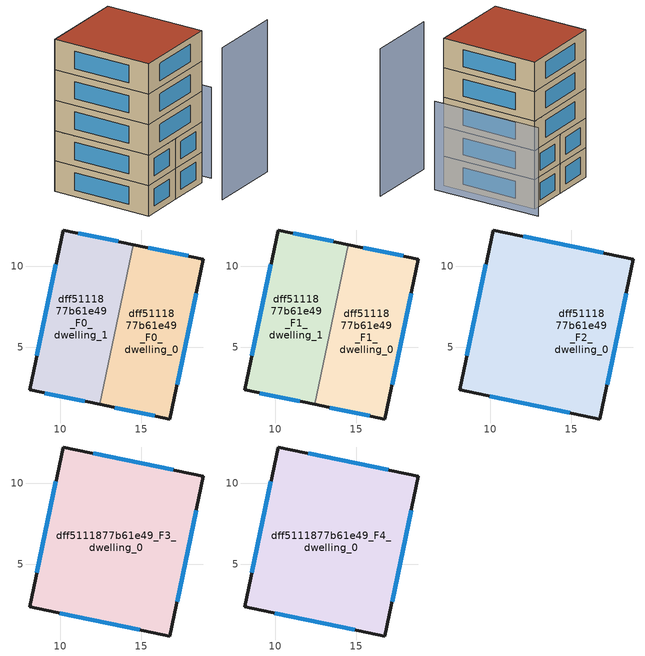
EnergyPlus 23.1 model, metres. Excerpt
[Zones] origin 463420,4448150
dff5111877b61e49_F0_dwelling_0
 floor ground (EU_floor_Construction): 18.82,10.43 16.76,0.56 12.43,1.46 14.5,11.33 z0
 wall outside (EU_wall_Construction): 12.43,1.46 16.76,0.56 18.82,10.43 14.5,11.33 z0:3
 wall to dff5111877b61e49_F0_dwelling_1 (EU_wall_Construction): 14.5,11.33 12.43,1.46 z0:3
 window (EU_Window_Construction): 17.9,10.62 15.43,11.13 / 17.2,2.67 18.38,8.31 / 13.36,1.26 15.83,0.75 z0.64:2.36
dff5111877b61e49_F0_dwelling_1
 floor ground (EU_floor_Construction): 14.5,11.33 12.43,1.46 8.11,2.35 10.17,12.22 z0
 wall outside (EU_wall_Construction): 14.5,11.33 10.17,12.22 8.11,2.35 12.43,1.46 z0:3
 window (EU_Window_Construction): 9.04,2.16 11.51,1.65 / 9.73,10.11 8.55,4.47 / 13.57,11.52 11.1,12.03 z0.64:2.36
dff5111877b61e49_F1_dwelling_0
 floor to dff5111877b61e49_F0_dwelling_0 (EU_floor_Construction): 18.82,10.43 16.76,0.56 12.43,1.46 14.5,11.33 z3
 wall outside (EU_wall_Construction): 12.43,1.46 16.76,0.56 18.82,10.43 14.5,11.33 z3:6
 wall to dff5111877b61e49_F1_dwelling_1 (EU_wall_Construction): 14.5,11.33 12.43,1.46 z3:6
 window (EU_Window_Construction): 17.9,10.62 15.43,11.13 / 17.2,2.67 18.38,8.31 / 13.36,1.26 15.83,0.75 z3.64:5.36
dff5111877b61e49_F1_dwelling_1
 floor to dff5111877b61e49_F0_dwelling_1 (EU_floor_Construction): 14.5,11.33 12.43,1.46 8.11,2.35 10.17,12.22 z3
 wall outside (EU_wall_Construction): 14.5,11.33 10.17,12.22 8.11,2.35 12.43,1.46 z3:6
 window (EU_Window_Construction): 9.04,2.16 11.51,1.65 / 9.73,10.11 8.55,4.47 / 13.57,11.52 11.1,12.03 z3.64:5.36
dff5111877b61e49_F2_dwelling_0
 floor to dff5111877b61e49_F1_dwelling_0 (EU_floor_Construction): 18.82,10.43 16.76,0.56 12.43,1.46 14.5,11.32 z6
 floor to dff5111877b61e49_F1_dwelling_1 (EU_floor_Construction): 14.5,11.32 12.43,1.46 8.11,2.35 10.17,12.22 z6
 wall outside (EU_wall_Construction): 18.82,10.43 10.17,12.22 8.11,2.35 16.76,0.56 18.82,10.43 z6:9
 window (EU_Window_Construction): 16.97,10.81 12.03,11.84 / 17.2,2.67 18.38,8.31 / 9.96,1.97 14.91,0.94 / 9.73,10.11 8.55,4.47 z6.64:8.36
dff5111877b61e49_F3_dwelling_0
 floor to dff5111877b61e49_F2_dwelling_0 (EU_floor_Construction): 18.82,10.43 16.76,0.56 8.11,2.35 10.17,12.22 z9
 wall outside (EU_wall_Construction): 18.82,10.43 10.17,12.22 8.11,2.35 16.76,0.56 18.82,10.43 z9:12
 window (EU_Window_Construction): 16.97,10.81 12.03,11.84 / 17.2,2.67 18.38,8.31 / 9.96,1.97 14.91,0.94 / 9.73,10.11 8.55,4.47 z9.64:11.36
dff5111877b61e49_F4_dwelling_0
 floor to dff5111877b61e49_F3_dwelling_0 (EU_floor_Construction): 18.82,10.43 16.76,0.56 8.11,2.35 10.17,12.22 z12
 wall outside (EU_wall_Construction): 18.82,10.43 10.17,12.22 8.11,2.35 16.76,0.56 18.82,10.43 z12:15
 window (EU_Window_Construction): 16.97,10.81 12.03,11.84 / 17.2,2.67 18.38,8.31 / 9.96,1.97 14.91,0.94 / 9.73,10.11 8.55,4.47 z12.64:14.36
 roof outside (EU_roof_Construction): 16.76,0.56 18.82,10.43 10.17,12.22 8.11,2.35 z15
shading: 13.87,-2.55 21.14,-4.09 z0:15; 17.93,0.11 20.11,11.29 z0:9
[Building]
EU S2 Campaign: North Axis=0; Terrain=City; Solar Distribution=FullExterior
[Site:Location]
Yerevan-Zvartnots.Intl.AP: Latitude=40.15; Longitude=44.383; Time Zone=4; Elevation=854
[SizingPeriod:WeatherFileDays]
AnnualSizingPeriod: Begin Month=1; Begin Day of Month=1; End Month=12; End Day of Month=31; Day of Week for Start Day=Monday; Use Weather File Daylight Saving Period=No; Use Weather File Rain and Snow Indicators=No
[MATERIAL]
EU_InternalMass_Material: Roughness=MediumRough; Thickness=0.1; Conductivity=1; Density=1800; Specific Heat=900; Thermal Absorptance=0.9; Solar Absorptance=0.7; Visible Absorptance=0.7
[MATERIAL:NOMASS] Roughness=MediumRough; Thermal Absorptance=0.9; Solar Absorptance=0.7; Visible Absorptance=0.7
Name | Thermal Resistance
EU_wall_NoMass | 1.05043
EU_roof_NoMass | 1.45357
EU_floor_NoMass | 0.478065
[WINDOWMATERIAL:SIMPLEGLAZINGSYSTEM]
EU_Window_SimpleGlazing: UFactor=2.5566; Solar Heat Gain Coefficient=0.75; Visible Transmittance=0.75
[CONSTRUCTION]
EU_wall_Construction: EU_wall_NoMass
EU_roof_Construction: EU_roof_NoMass
EU_floor_Construction: EU_floor_NoMass
EU_Window_Construction: EU_Window_SimpleGlazing
EU_InternalMass_Construction: EU_InternalMass_Material
[ZONE] Type=1; Multiplier=1; Ceiling Height=autocalculate; Floor Area=autocalculate; Part of Total Floor Area=Yes
Name | Volume
dff5111877b61e49_F0_dwelling_0; dff5111877b61e49_F1_dwelling_0 | 133.6
dff5111877b61e49_F2_dwelling_0 | 267.186
dff5111877b61e49_F3_dwelling_0; dff5111877b61e49_F4_dwelling_0 | 267.191
dff5111877b61e49_F0_dwelling_1 | 133.594
dff5111877b61e49_F1_dwelling_1 | 133.593
[INTERNALMASS] Construction=EU_InternalMass_Construction
Name | Zone or ZoneList | Surface Area
dff5111877b61e49_F0_dwelling_0_EU_InternalMass | dff5111877b61e49_F0_dwelling_0 | 44.5333
dff5111877b61e49_F0_dwelling_1_EU_InternalMass | dff5111877b61e49_F0_dwelling_1 | 44.5312
dff5111877b61e49_F1_dwelling_0_EU_InternalMass | dff5111877b61e49_F1_dwelling_0 | 44.5333
dff5111877b61e49_F1_dwelling_1_EU_InternalMass | dff5111877b61e49_F1_dwelling_1 | 44.5312
dff5111877b61e49_F2_dwelling_0_EU_InternalMass | dff5111877b61e49_F2_dwelling_0 | 89.0637
dff5111877b61e49_F3_dwelling_0_EU_InternalMass | dff5111877b61e49_F3_dwelling_0 | 89.0637
dff5111877b61e49_F4_dwelling_0_EU_InternalMass | dff5111877b61e49_F4_dwelling_0 | 89.0637
[OTHEREQUIPMENT] Fuel Type=Electricity; Design Level Calculation Method=Watts/Area; Power per Zone Floor Area=1; Fraction Latent=0; Fraction Radiant=0; Fraction Lost=0; Carbon Dioxide Generation Rate=0; EndUse Subcategory=EU_Step8_InternalGains
Name | Zone or ZoneList or Space or SpaceList | Schedule
EU_Step8_InternalGain_dff5111877b61e49_F0_dwelling_0_f000 | dff5111877b61e49_F0_dwelling_0 | EU_Step8_GainSchedule_dff5111877b61e49_F0_dwelling_0_f000
EU_Step8_InternalGain_dff5111877b61e49_F0_dwelling_1_f000 | dff5111877b61e49_F0_dwelling_1 | EU_Step8_GainSchedule_dff5111877b61e49_F0_dwelling_1_f000
EU_Step8_InternalGain_dff5111877b61e49_F1_dwelling_0_f000 | dff5111877b61e49_F1_dwelling_0 | EU_Step8_GainSchedule_dff5111877b61e49_F1_dwelling_0_f000
EU_Step8_InternalGain_dff5111877b61e49_F1_dwelling_1_f000 | dff5111877b61e49_F1_dwelling_1 | EU_Step8_GainSchedule_dff5111877b61e49_F1_dwelling_1_f000
EU_Step8_InternalGain_dff5111877b61e49_F2_dwelling_0_f000 | dff5111877b61e49_F2_dwelling_0 | EU_Step8_GainSchedule_dff5111877b61e49_F2_dwelling_0_f000
EU_Step8_InternalGain_dff5111877b61e49_F3_dwelling_0_f000 | dff5111877b61e49_F3_dwelling_0 | EU_Step8_GainSchedule_dff5111877b61e49_F3_dwelling_0_f000
EU_Step8_InternalGain_dff5111877b61e49_F4_dwelling_0_f000 | dff5111877b61e49_F4_dwelling_0 | EU_Step8_GainSchedule_dff5111877b61e49_F4_dwelling_0_f000
[ZONEVENTILATION:DESIGNFLOWRATE] Schedule=EU_AlwaysOn; Design Flow Rate Calculation Method=AirChanges/Hour; Air Changes per Hour=0.557805; Ventilation Type=Natural; Fan Pressure Rise=0; Fan Total Efficiency=1; Constant Term Coefficient=1; Temperature Term Coefficient=0; Velocity Term Coefficient=0; Velocity Squared Term Coefficient=0; Minimum Indoor Temperature=-100; Maximum Indoor Temperature=100; Delta Temperature=-100; Minimum Outdoor Temperature=-100; Maximum Outdoor Temperature=100; Maximum Wind Speed=40
Name | Zone or ZoneList or Space or SpaceList
EU_ConstantAir_dff5111877b61e49_F0_dwelling_0 | dff5111877b61e49_F0_dwelling_0
EU_ConstantAir_dff5111877b61e49_F0_dwelling_1 | dff5111877b61e49_F0_dwelling_1
EU_ConstantAir_dff5111877b61e49_F1_dwelling_0 | dff5111877b61e49_F1_dwelling_0
EU_ConstantAir_dff5111877b61e49_F1_dwelling_1 | dff5111877b61e49_F1_dwelling_1
EU_ConstantAir_dff5111877b61e49_F2_dwelling_0 | dff5111877b61e49_F2_dwelling_0
EU_ConstantAir_dff5111877b61e49_F3_dwelling_0 | dff5111877b61e49_F3_dwelling_0
EU_ConstantAir_dff5111877b61e49_F4_dwelling_0 | dff5111877b61e49_F4_dwelling_0
[HVACTEMPLATE:THERMOSTAT] Constant Heating Setpoint=20; Constant Cooling Setpoint=50
EU_HeatOnly_dff5111877b61e49_F0_dwelling_0; EU_HeatOnly_dff5111877b61e49_F0_dwelling_1; EU_HeatOnly_dff5111877b61e49_F1_dwelling_0; EU_HeatOnly_dff5111877b61e49_F1_dwelling_1; EU_HeatOnly_dff5111877b61e49_F2_dwelling_0; EU_HeatOnly_dff5111877b61e49_F3_dwelling_0; EU_HeatOnly_dff5111877b61e49_F4_dwelling_0
[HVACTEMPLATE:ZONE:IDEALLOADSAIRSYSTEM] System Availability Schedule=EU_AlwaysOn; Maximum Heating Supply Air Temperature=50; Minimum Cooling Supply Air Temperature=13; Maximum Heating Supply Air Humidity Ratio=0.0156; Minimum Cooling Supply Air Humidity Ratio=0.0077; Heating Limit=NoLimit; Cooling Limit=NoLimit; Heating Availability Schedule=EU_AlwaysOn; Cooling Availability Schedule=EU_CoolingOff; Dehumidification Control Type=ConstantSensibleHeatRatio; Cooling Sensible Heat Ratio=0.7; Dehumidification Setpoint=60; Humidification Control Type=None; Humidification Setpoint=30; Outdoor Air Method=None; Outdoor Air Flow Rate per Person=0.00944; Outdoor Air Flow Rate per Zone Floor Area=0; Outdoor Air Flow Rate per Zone=0; Demand Controlled Ventilation Type=None; Outdoor Air Economizer Type=NoEconomizer; Heat Recovery Type=None; Sensible Heat Recovery Effectiveness=0.7; Latent Heat Recovery Effectiveness=0.65
Name | Template Thermostat
dff5111877b61e49_F0_dwelling_0 | EU_HeatOnly_dff5111877b61e49_F0_dwelling_0
dff5111877b61e49_F0_dwelling_1 | EU_HeatOnly_dff5111877b61e49_F0_dwelling_1
dff5111877b61e49_F1_dwelling_0 | EU_HeatOnly_dff5111877b61e49_F1_dwelling_0
dff5111877b61e49_F1_dwelling_1 | EU_HeatOnly_dff5111877b61e49_F1_dwelling_1
dff5111877b61e49_F2_dwelling_0 | EU_HeatOnly_dff5111877b61e49_F2_dwelling_0
dff5111877b61e49_F3_dwelling_0 | EU_HeatOnly_dff5111877b61e49_F3_dwelling_0
dff5111877b61e49_F4_dwelling_0 | EU_HeatOnly_dff5111877b61e49_F4_dwelling_0
[SIZING:ZONE] Zone Cooling Design Supply Air Temperature Input Method=SupplyAirTemperature; Zone Cooling Design Supply Air Temperature=13; Zone Heating Design Supply Air Temperature Input Method=SupplyAirTemperature; Zone Heating Design Supply Air Temperature=50; Zone Cooling Design Supply Air Humidity Ratio=0.008; Zone Heating Design Supply Air Humidity Ratio=0.008; Cooling Design Air Flow Method=DesignDay; Cooling Design Air Flow Rate=0; Cooling Minimum Air Flow per Zone Floor Area=0.000762; Cooling Minimum Air Flow=0; Cooling Minimum Air Flow Fraction=0.2; Heating Design Air Flow Method=DesignDay; Heating Design Air Flow Rate=0; Heating Maximum Air Flow per Zone Floor Area=0.002032; Heating Maximum Air Flow=0.141576; Heating Maximum Air Flow Fraction=0.3; Account for Dedicated Outdoor Air System=No; Dedicated Outdoor Air System Control Strategy=NeutralSupplyAir; Dedicated Outdoor Air Low Setpoint Temperature for Design=autosize; Dedicated Outdoor Air High Setpoint Temperature for Design=autosize; Zone Load Sizing Method=Sensible Load Only No Latent Load; Zone Latent Cooling Design Supply Air Humidity Ratio Input Method=HumidityRatioDifference; Zone Cooling Design Supply Air Humidity Ratio Difference=0.005; Zone Latent Heating Design Supply Air Humidity Ratio Input Method=HumidityRatioDifference; Zone Humidification Design Supply Air Humidity Ratio Difference=0.005
dff5111877b61e49_F0_dwelling_0; dff5111877b61e49_F0_dwelling_1; dff5111877b61e49_F1_dwelling_0; dff5111877b61e49_F1_dwelling_1; dff5111877b61e49_F2_dwelling_0; dff5111877b61e49_F3_dwelling_0; dff5111877b61e49_F4_dwelling_0
[SCHEDULE:CONSTANT]
Name | Hourly Value
EU_AlwaysOn | 1
EU_CoolingOff | 0
[SCHEDULE:FILE] Column Number=1; Rows to Skip at Top=0; Number of Hours of Data=8760; Column Separator=Comma; Interpolate to Timestep=No; Minutes per Item=60; Adjust Schedule for Daylight Savings=Yes
Name | File
EU_Step8_GainSchedule_dff5111877b61e49_F0_dwelling_0_f000 | ../../schedules/dff5111877b61e49/dff5111877b61e49_F0_dwelling_0_f000_gain.csv
EU_Step8_GainSchedule_dff5111877b61e49_F0_dwelling_1_f000 | ../../schedules/dff5111877b61e49/dff5111877b61e49_F0_dwelling_1_f000_gain.csv
EU_Step8_GainSchedule_dff5111877b61e49_F1_dwelling_0_f000 | ../../schedules/dff5111877b61e49/dff5111877b61e49_F1_dwelling_0_f000_gain.csv
EU_Step8_GainSchedule_dff5111877b61e49_F1_dwelling_1_f000 | ../../schedules/dff5111877b61e49/dff5111877b61e49_F1_dwelling_1_f000_gain.csv
EU_Step8_GainSchedule_dff5111877b61e49_F2_dwelling_0_f000 | ../../schedules/dff5111877b61e49/dff5111877b61e49_F2_dwelling_0_f000_gain.csv
EU_Step8_GainSchedule_dff5111877b61e49_F3_dwelling_0_f000 | ../../schedules/dff5111877b61e49/dff5111877b61e49_F3_dwelling_0_f000_gain.csv
EU_Step8_GainSchedule_dff5111877b61e49_F4_dwelling_0_f000 | ../../schedules/dff5111877b61e49/dff5111877b61e49_F4_dwelling_0_f000_gain.csv
